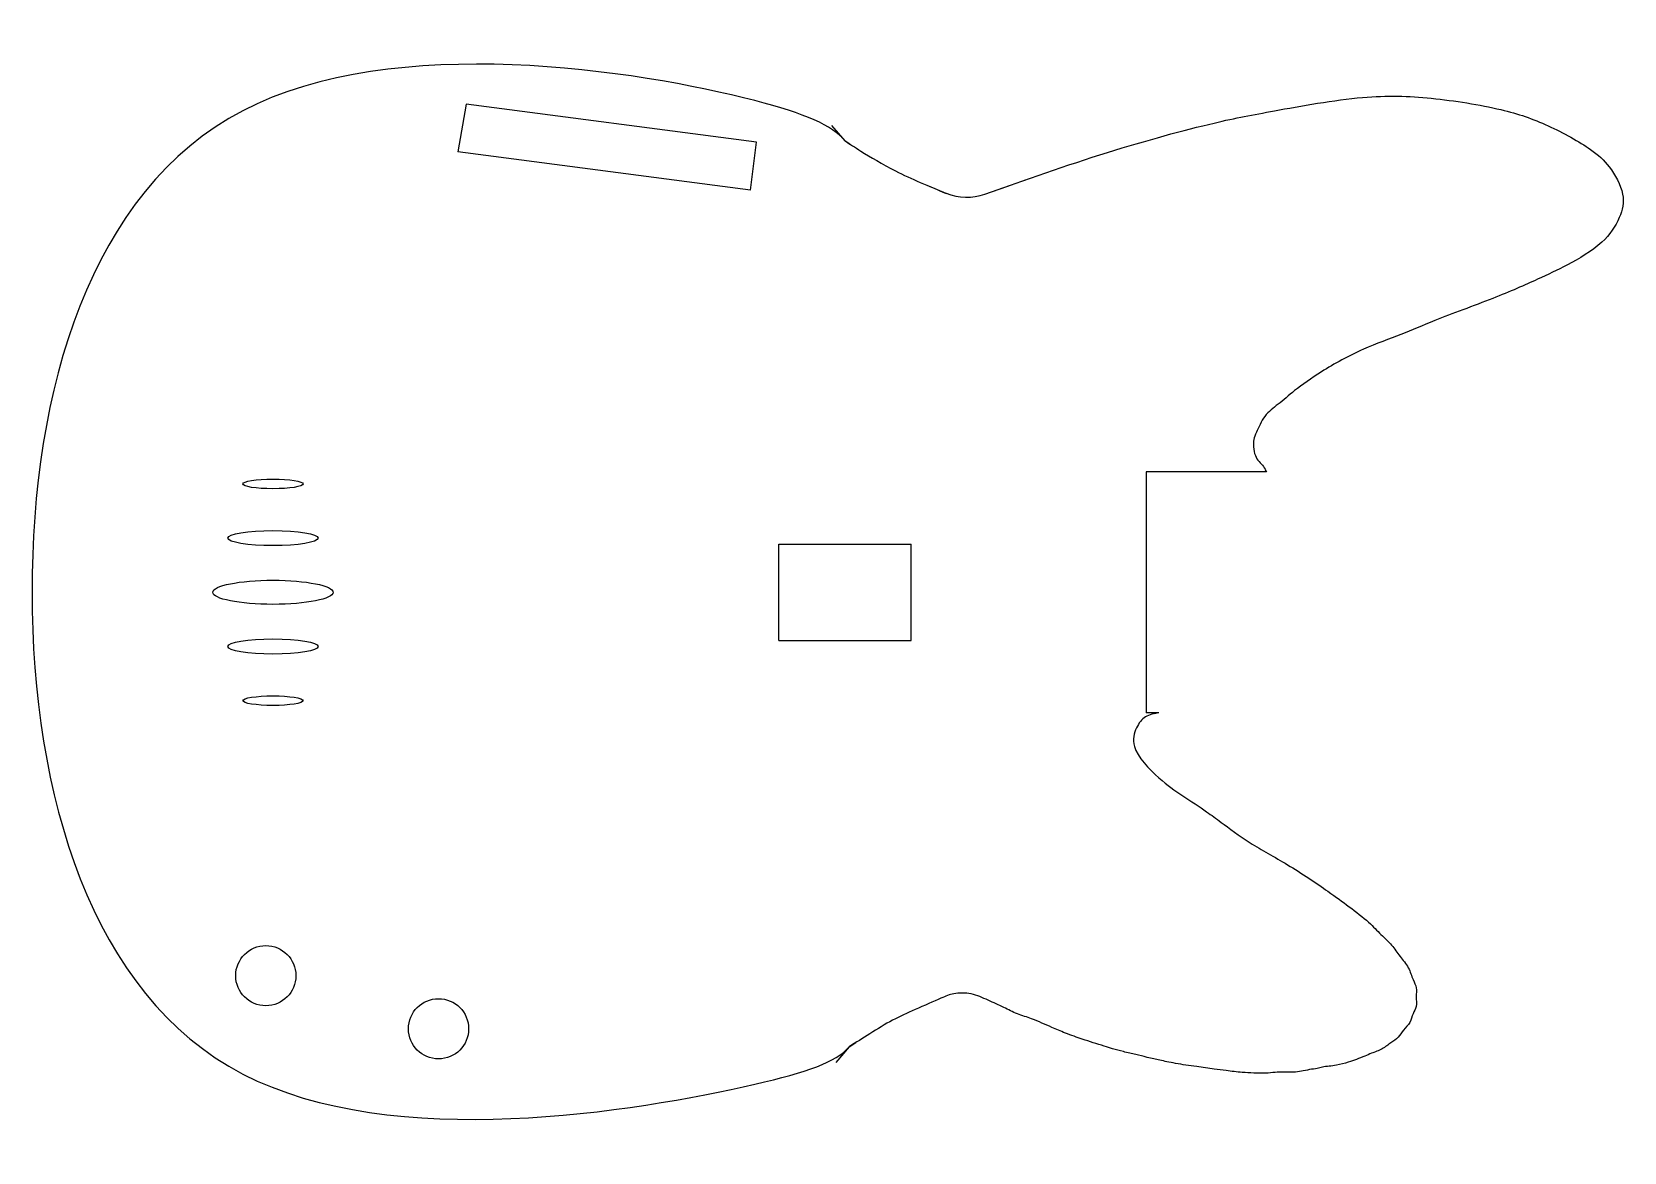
# Model space of a CAD drawing. Extents: x 2.2 to 15.4, y 1.3 to 10.6.
import ezdxf

# ---------------------------------------------------------------- set-up
doc = ezdxf.new("R2010")
doc.units = 0
doc.header["$LTSCALE"] = 0.5
doc.header["$MEASUREMENT"] = 0
doc.linetypes.add('CENTER', pattern=[0.72, 0.45, -0.09, 0.09, -0.09])
doc.layers.add('MODELSKETCH_CONSTRUCTION', color=7, linetype='CENTER')
doc.layers.add('MODELSKETCH_VISIBLE', color=7, linetype='CONTINUOUS')

msp = doc.modelspace()

# ---------------------------------------------------------------- linework, layer by layer
at = {"layer": 'MODELSKETCH_CONSTRUCTION'}
for p, q in [((8.906, 9.696), (8.797, 9.824)), ((8.906, 9.696), (8.946, 9.669)), ((9.746, 9.259), (9.601, 9.319)), ((10.066, 9.253), (10.404, 9.372)), ((12.406, 6.946), (12.398, 6.961)), ((11.512, 4.946), (11.472, 4.938)), ((8.939, 2.172), (8.829, 2.041)), ((8.939, 2.172), (8.996, 2.207))]:
    msp.add_line(p, q, dxfattribs=at)
at = {"layer": 'MODELSKETCH_VISIBLE'}
for p, q in [((5.759, 9.999), (5.691, 9.604)), ((8.172, 9.684), (5.759, 9.999)), ((8.121, 9.287), (8.172, 9.684)), ((8.121, 9.287), (5.691, 9.604)), ((11.406, 6.946), (11.406, 4.946)), ((12.406, 6.946), (11.406, 6.946)), ((8.356, 5.546), (8.356, 6.346)), ((8.356, 6.346), (9.456, 6.346)), ((9.456, 5.546), (9.456, 6.346)), ((8.356, 5.546), (9.456, 5.546)), ((11.512, 4.946), (11.406, 4.946))]:
    msp.add_line(p, q, dxfattribs=at)
for centre in [(4.097, 2.762), (5.531, 2.321)]:
    msp.add_circle(centre, 0.25, dxfattribs=at)
msp.add_arc((9.915, 9.677), 0.45, 248.0351, 289.6053, dxfattribs=at)
for centre, major_axis, ratio in [((4.156, 6.846), (-0.25, 0), 0.16), ((4.156, 6.396), (0.375, 0), 0.166667), ((4.156, 5.946), (0.5, 0), 0.2), ((4.156, 5.496), (0.375, 0), 0.166667), ((4.156, 5.046), (-0.25, 0), 0.16)]:
    msp.add_ellipse(centre, major_axis=major_axis, ratio=ratio, dxfattribs=at)
for points, knots in [([(8.906, 9.696), (8.797, 9.824), (8.085, 10.138), (3.105, 10.926), (1.676, 5.949), (3.114, 0.953), (8.068, 1.785), (8.829, 2.041), (8.939, 2.172)], [0, 0, 0, 0, 0.089479, 0.293082, 0.499427, 0.705771, 0.909374, 1, 1, 1, 1]), ([(10.066, 9.253), (10.404, 9.372), (11.054, 9.603), (11.967, 9.852), (12.456, 9.942), (13.212, 10.08), (13.758, 10.062), (14.355, 9.968), (14.733, 9.839), (15.1, 9.634), (15.254, 9.493), (15.39, 9.255), (15.345, 9.049), (15.202, 8.834), (14.9, 8.659), (14.653, 8.543), (14.285, 8.381), (13.803, 8.21), (13.526, 8.083), (13.204, 7.975), (12.864, 7.786), (12.642, 7.628), (12.505, 7.507), (12.382, 7.42), (12.324, 7.278), (12.295, 7.217), (12.295, 7.153), (12.308, 7.08), (12.341, 7.031), (12.382, 6.993), (12.398, 6.961), (12.406, 6.946)], [0, 0, 0, 0, 0.066141, 0.127151, 0.172677, 0.227531, 0.27564, 0.324357, 0.365405, 0.405812, 0.435285, 0.467254, 0.495515, 0.527484, 0.564706, 0.598072, 0.638586, 0.684292, 0.7195, 0.756398, 0.796361, 0.829674, 0.856534, 0.881154, 0.905643, 0.922062, 0.9378, 0.95513, 0.970541, 0.985368, 1, 1, 1, 1]), ([(8.906, 9.696), (8.946, 9.669), (9.044, 9.604), (9.334, 9.43), (9.601, 9.319), (9.746, 9.259)], [0, 0, 0, 0, 0.24066, 0.589228, 1, 1, 1, 1]), ([(11.512, 4.946), (11.472, 4.938), (11.391, 4.924), (11.318, 4.821), (11.268, 4.65), (11.513, 4.388), (11.7, 4.263), (11.91, 4.123), (12.03, 4.036), (12.275, 3.85), (12.577, 3.694), (12.913, 3.466), (13.085, 3.34), (13.256, 3.211), (13.351, 3.103), (13.449, 3.021), (13.51, 2.92), (13.59, 2.834), (13.617, 2.729), (13.657, 2.662), (13.643, 2.589), (13.658, 2.503), (13.616, 2.448), (13.603, 2.369), (13.538, 2.314), (13.503, 2.245), (13.435, 2.207), (13.369, 2.149), (13.276, 2.119), (13.222, 2.094), (13.149, 2.066), (13.085, 2.043), (12.987, 2.016), (12.927, 2.01), (12.868, 2.005), (12.827, 1.99), (12.762, 1.983), (12.692, 1.966), (12.626, 1.958), (12.474, 1.963), (12.405, 1.949), (12.295, 1.953), (12.204, 1.957), (12.068, 1.974), (11.973, 1.986), (11.826, 2.008), (11.738, 2.017), (11.651, 2.034), (11.578, 2.047), (11.518, 2.061), (11.412, 2.083), (11.321, 2.108), (11.218, 2.13), (11.127, 2.155), (11.058, 2.177), (10.963, 2.206), (10.875, 2.235), (10.735, 2.284), (10.626, 2.331), (10.54, 2.369), (10.455, 2.407), (10.333, 2.442), (10.224, 2.5), (10.092, 2.558), (9.959, 2.621), (9.804, 2.618), (9.701, 2.576), (9.483, 2.478), (9.301, 2.399), (9.112, 2.279), (8.996, 2.207), (8.939, 2.172)], [0, 0, 0, 0, 0.014341, 0.028681, 0.045181, 0.069317, 0.090124, 0.110533, 0.12684, 0.149548, 0.174708, 0.201222, 0.220825, 0.239883, 0.255823, 0.270586, 0.284918, 0.299204, 0.312896, 0.324317, 0.335491, 0.347547, 0.358288, 0.369883, 0.381872, 0.393379, 0.404854, 0.417339, 0.430289, 0.440595, 0.452068, 0.463249, 0.476485, 0.487035, 0.496917, 0.505721, 0.516384, 0.52742, 0.538532, 0.554615, 0.566138, 0.579573, 0.592616, 0.607852, 0.621184, 0.637139, 0.649844, 0.662213, 0.673489, 0.683897, 0.697536, 0.710641, 0.724251, 0.737047, 0.748377, 0.761378, 0.774277, 0.790394, 0.80499, 0.817645, 0.830406, 0.845257, 0.860033, 0.875877, 0.892089, 0.908027, 0.922112, 0.942318, 0.961417, 0.981041, 1, 1, 1, 1])]:
    msp.add_open_spline(points, degree=3, knots=knots, dxfattribs=at)

doc.saveas('drawing.dxf')
